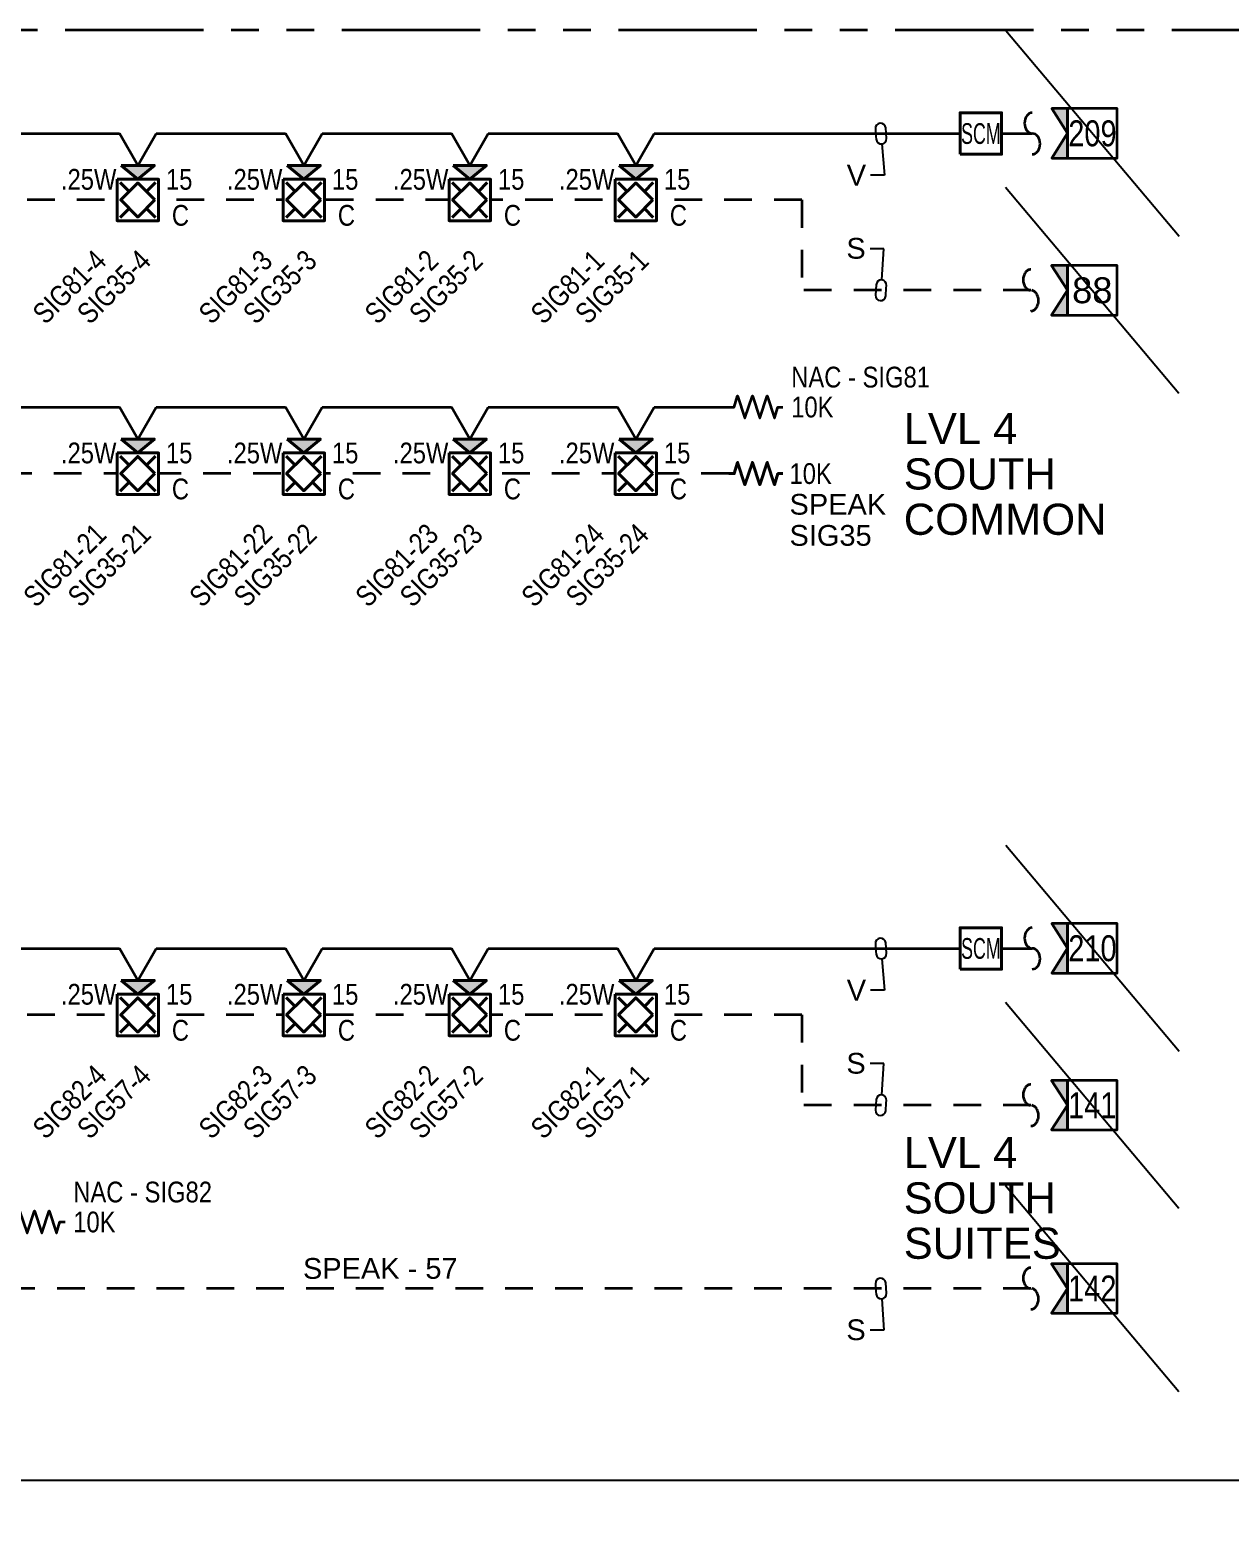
# Model space of a CAD drawing. Header units: inches. Extents: x 84 to 207, y -12 to 77.
# Drawn here: x 137.6 to 143.03, y 23.76 to 30.47 of the extents above; entities that cross this region are included whole.
import ezdxf
from ezdxf import colors
from ezdxf.entities.mleader import LeaderData, LeaderLine
from ezdxf.enums import TextEntityAlignment as Align
from ezdxf.math import Vec2, Vec3

# ---------------------------------------------------------------- set-up
doc = ezdxf.new("R2010")
doc.units = ezdxf.units.IN
doc.header["$MEASUREMENT"] = 0
doc.set_wipeout_variables(frame=1)
doc.linetypes.add('HIDDEN2', pattern=[0.1875, 0.125, -0.0625])
doc.linetypes.add('PHANTOM2', pattern=[1.25, 0.625, -0.125, 0.125, -0.125, 0.125, -0.125])
for name, color, linetype, lineweight in [('F-ALRM-DTCT', 23, 'Continuous', 40), ('F-ALRM-INDC', 83, 'Continuous', 40), ('F-ALRM-WIRE', 6, 'Continuous', 35), ('F-ALRM-WIRE-DTCT', 151, 'Continuous', 35), ('F-ALRM-WIRE-INDC', 3, 'Continuous', 35), ('F-ALRM-WIRE-SPKR', 221, 'HIDDEN2', 35), ('F-ANNO-DTCT', 151, 'Continuous', 25), ('F-ANNO-DTCT-ADDR', 143, 'Continuous', 25), ('F-ANNO-DTCT-DESC', 150, 'Continuous', 25), ('F-ANNO-DTCT-NOTE', 140, 'Continuous', 25), ('F-ANNO-INDC', 3, 'Continuous', 25), ('F-ANNO-INDC-ADDR', 91, 'Continuous', 25), ('F-ANNO-INDC-CAND', 120, 'Continuous', 25), ('F-ANNO-INDC-DESC', 111, 'Continuous', 25), ('F-ANNO-INDC-NOTE', 110, 'Continuous', 25), ('F-ANNO-KEYN', 7, 'Continuous', 25), ('F-ANNO-SPKR-ADDR', 210, 'Continuous', 25), ('F-ANNO-SPKR-WATT', 220, 'Continuous', 25), ('F-ANNO-TEXT', 7, 'Continuous', 25), ('F-ANNO-WIPE', 7, 'Continuous', 0)]:
    doc.layers.add(name, color=color, linetype=linetype, lineweight=lineweight)
doc.styles.add('Annotative', font='arial.ttf')
doc.styles.add('Body', font='', dxfattribs={"height": 0.09375})
doc.styles.add('MtXpl_Arial_Narrow', font='arial.ttf')
doc.styles.get("Standard").update_dxf_attribs({"font": 'arial.ttf'})
doc.styles.get('Body').set_extended_font_data('Arial Narrow')

# ---------------------------------------------------------------- blocks, each defined once
blk = doc.blocks.new('*U22')
at = {"color": 0, "linetype": 'ByBlock', "lineweight": -2, "style": 'Body', "flags": 9}
for tag, p in [('CONNFROM_SPEAK', (0, -0.1336)), ('WIREDROP', (0, -0.1449))]:
    blk.add_attdef(tag, text='', height=0.00938, dxfattribs=at).set_placement(p, align=Align.MIDDLE_CENTER)
at = {"layer": 'F-ANNO-INDC-ADDR', "style": 'Body', "flags": 8}
blk.add_attdef('NACTAG', text='', height=0.0938, rotation=45, dxfattribs=at).set_placement((-0.2007, -0.2176), align=Align.TOP_RIGHT)
at = {"layer": 'F-ANNO-INDC-DESC', "lineweight": 30, "flags": 51}
blk.add_attdef('DESCRIPTION', text='', height=0.0938, rotation=45, dxfattribs=at).set_placement((0.2007, -0.2176), align=Align.TOP_RIGHT)
at = {"layer": 'F-ANNO-INDC-NOTE', "lineweight": 30, "flags": 104}
blk.add_attdef('NOTES', text='', height=0.0938, dxfattribs=at).set_placement((-0.1927, -0.0693), align=Align.MIDDLE_RIGHT)
at = {"layer": 'F-ANNO-SPKR-ADDR', "style": 'Body', "flags": 8}
blk.add_attdef('SPEAKTAG', text='', height=0.0938, rotation=45, dxfattribs=at).set_placement((0, -0.2176), align=Align.TOP_RIGHT)
at = {"linetype": 'ByBlock', "ltscale": 0.5}
blk.add_wipeout([(-0.0938, 0.0937), (0.0937, 0.0937), (0.0937, -0.0938), (-0.0938, -0.0938)], dxfattribs=at).dxf.layer = 'F-ANNO-WIPE'
at = {"color": 0, "linetype": 'ByBlock', "lineweight": -2, "ltscale": 0.5}
for p, q in [((-0.0387, -0.0387), (-0.0793, -0.0793)), ((0.0793, -0.0793), (0.0387, -0.0387))]:
    blk.add_line(p, q, dxfattribs=at)
at = {"color": 0, "linetype": 'ByBlock', "lineweight": -2, "style": 'Body', "flags": 9}
blk.add_attdef('WIRE', (-0.0007, 0), '', height=0.00938, dxfattribs=at)
for tag, p in [('CONNFROM_NAC', (0, -0.121)), ('ELEVATION', (0, -0.1084)), ('PID', (0, -0.0962))]:
    blk.add_attdef(tag, text='', height=0.00938, dxfattribs=at).set_placement(p, align=Align.MIDDLE_CENTER)
at = {"layer": 'F-ANNO-INDC', "style": 'Body', "flags": 8}
blk.add_attdef('CEIL', text='', height=0.0938, dxfattribs=at).set_placement((0.1927, -0.0693), align=Align.MIDDLE_CENTER)
at = {"layer": 'F-ANNO-INDC-CAND', "style": 'Body', "flags": 8}
blk.add_attdef('CD', text='', height=0.0938, dxfattribs=at).set_placement((0.1871, 0.0933), align=Align.MIDDLE_CENTER)
at = {"layer": 'F-ANNO-INDC-NOTE', "style": 'Body'}
blk.add_attdef('NOTE', text='', height=0.0938, dxfattribs=at).set_placement((-0.1927, -0.0693), align=Align.MIDDLE_CENTER)
at = {"linetype": 'ByBlock'}
blk.add_wipeout([(-0.075, 0.1562), (0, 0.0937), (0.075, 0.1562)], dxfattribs=at).dxf.layer = 'F-ANNO-WIPE'
h = blk.add_hatch(color=0)
h.dxf.hatch_style = 1
h.paths.add_polyline_path([(0.075, 0.1562), (-0.075, 0.1562), (0, 0.0937)])
at = {"color": 0, "linetype": 'ByBlock', "lineweight": -2, "ltscale": 0.5}
for p, q in [((-0.0387, 0.0387), (-0.0793, 0.0793)), ((0.0793, 0.0793), (0.0387, 0.0387))]:
    blk.add_line(p, q, dxfattribs=at)
at = {"color": 0, "linetype": 'ByBlock', "lineweight": -2}
blk.add_lwpolyline([(-0.075, 0.1562), (0, 0.0937), (0.075, 0.1562)], close=True, dxfattribs=at)
at = {"color": 0, "linetype": 'ByBlock', "lineweight": -2, "ltscale": 0.5}
for points in [[(-0.0938, 0.0937), (0.0937, 0.0937), (0.0937, -0.0938), (-0.0938, -0.0938)], [(0.0774, 0), (0, 0.0774), (-0.0774, 0), (0, -0.0774)]]:
    blk.add_lwpolyline(points, close=True, dxfattribs=at)
at = {"layer": 'F-ANNO-INDC', "style": 'Body', "flags": 8}
for tag, p in [('WG', (-0.1927, 0.229)), ('WP', (0.1927, 0.229))]:
    blk.add_attdef(tag, text='', height=0.0938, dxfattribs=at).set_placement(p, align=Align.MIDDLE_CENTER)
at = {"layer": 'F-ANNO-SPKR-WATT', "linetype": 'Continuous', "style": 'Body', "flags": 8}
blk.add_attdef('WATT', text='', height=0.0938, dxfattribs=at).set_placement((-0.2221, 0.0933), align=Align.MIDDLE_CENTER)
blk = doc.blocks.new('*U120')
at = {"color": 0, "linetype": 'ByBlock', "lineweight": -2}
for points in [[(0, 0.1557), (-0.0833, 0.3)], [(0, 0.1557), (0.0833, 0.3)], [(0.0833, 0.3), (1.7917, 0.3)]]:
    blk.add_lwpolyline(points, dxfattribs=at)
blk = doc.blocks.new('TML-LEFT')
at = {"layer": 'F-ALRM-WIRE'}
h = blk.add_hatch(color=256, dxfattribs=at)
h.dxf.hatch_style = 1
h.paths.add_polyline_path([(0.0717, 0.1119), (0, 0.1119), (0.0717, 0), (0, -0.1119), (0.0717, -0.1119)])
for points in [[(0.0717, 0.1119), (0, 0.1119), (0.0717, 0), (0, -0.1119), (0.0717, -0.1119)], [(0.0717, -0.1119), (0.2956, -0.1119), (0.2956, 0.1119), (0.0717, 0.1119)]]:
    blk.add_lwpolyline(points, close=True, dxfattribs=at)
at = {"style": 'Annotative'}
blk.add_attdef('#', text='', height=0.1172, dxfattribs=at).set_placement((0.1837, 0), align=Align.MIDDLE_CENTER)
blk = doc.blocks.new('*U86')
at = {"color": 0}
for centre, major_axis in [((-0.046875, 0), (-0.046875, 0)), ((0.046875, 0), (0.046875, 0))]:
    blk.add_ellipse(centre, major_axis=major_axis, ratio=0.7409255, start_param=0, end_param=3.14159265, dxfattribs=at)
blk = doc.blocks.new('WireTagLoop')
at = {"color": 0, "linetype": 'ByBlock', "lineweight": -2}
blk.add_lwpolyline([(-0.5, 0.5, 0.999484), (-0.5, -0.5), (0.5, -0.5, 0.999484), (0.5, 0.5, 0.000258)], format="xyb", close=True, dxfattribs=at)
blk = doc.blocks.new('*U85')
at = {"color": 0}
for centre, major_axis in [((-0.046875, 0), (-0.046875, 0)), ((0.046875, 0), (0.046875, 0))]:
    blk.add_ellipse(centre, major_axis=major_axis, ratio=0.7409255, start_param=0, end_param=3.14159265, dxfattribs=at)
blk = doc.blocks.new('*U70')
at = {"color": 0, "linetype": 'ByBlock', "lineweight": -2, "style": 'Body', "flags": 9}
for tag, p in [('POINTTYPE', (-0.0369, -0.0525)), ('ELEVATION', (-0.0369, -0.0669)), ('WIREDROP', (-0.0369, -0.0787))]:
    blk.add_attdef(tag, p, '', height=0.00937, dxfattribs=at)
at = {"layer": 'F-ANNO-DTCT-ADDR', "style": 'Body', "flags": 8}
blk.add_attdef('ADDRESS', text='', height=0.0938, dxfattribs=at).set_placement((0, -0.1239), align=Align.TOP_RIGHT)
at = {"layer": 'F-ANNO-DTCT-DESC', "lineweight": 30, "flags": 104}
blk.add_attdef('DESCRIPTION', text='', height=0.0938, dxfattribs=at).set_placement((0.1491, -0.1239), align=Align.TOP_RIGHT)
at = {"layer": 'F-ANNO-DTCT-NOTE', "lineweight": 25, "flags": 104}
blk.add_attdef('NOTES', text='', height=0.0938, dxfattribs=at).set_placement((-0.1509, 0.1641), align=Align.TOP_RIGHT)
at = {"layer": 'F-ANNO-DTCT-NOTE', "lineweight": 25, "style": 'Body'}
blk.add_attdef('NOTE', text='', height=0.0938, dxfattribs=at).set_placement((-0.1509, 0.1641), align=Align.TOP_RIGHT)
at = {"linetype": 'ByBlock', "lineweight": -2, "ltscale": 0.5}
blk.add_wipeout([(-0.0938, 0), (0.0938, 0), (0.0938, 0.1875), (-0.0938, 0.1875)], dxfattribs=at).dxf.layer = 'F-ANNO-WIPE'
at = {"color": 0, "linetype": 'ByBlock', "lineweight": -2, "ltscale": 0.5}
blk.add_lwpolyline([(-0.0938, 0), (0.0938, 0), (0.0938, 0.1875), (-0.0938, 0.1875)], close=True, dxfattribs=at)
at = {"color": 0, "linetype": 'ByBlock', "lineweight": -2, "style": 'Body', "flags": 8}
blk.add_attdef('DEVICE_TYPE', text='', height=0.0938, dxfattribs=at).set_placement((0, 0.0938), align=Align.MIDDLE)
at = {"color": 0, "linetype": 'ByBlock', "lineweight": -2, "style": 'Body'}
for tag, p, flags in [('WIRE', (0, 0.0938), 11), ('RISER', (0, 0.0938), 11), ('DEVTYPE', (-0.0369, -0.0386), 9)]:
    blk.add_attdef(tag, p, '', height=0.00937, dxfattribs=dict(at, flags=flags))
at = {"layer": 'F-ANNO-DTCT', "lineweight": 25, "style": 'Body', "flags": 8}
blk.add_attdef('WP', text='', height=0.0938, dxfattribs=at).set_placement((0.1886, 0.1733), align=Align.MIDDLE)
blk.add_attdef('WG', text='', height=0.0938, dxfattribs=at).set_placement((-0.1873, 0.0485), align=Align.MIDDLE_CENTER)
blk = doc.blocks.new('*U64')
at = {"color": 0, "linetype": 'ByBlock', "lineweight": -2}
for points in [[(0, 0.1557), (-0.0833, 0.3)], [(0, 0.1557), (0.0833, 0.3)], [(0.0833, 0.3), (0.6667, 0.3)]]:
    blk.add_lwpolyline(points, dxfattribs=at)
blk = doc.blocks.new('*U124')
at = {"color": 0, "linetype": 'ByBlock', "lineweight": -2}
for points in [[(0, 0.1557), (-0.0833, 0.3)], [(0, 0.1557), (0.0833, 0.3)], [(0.0833, 0.3), (0.4211, 0.3)]]:
    blk.add_lwpolyline(points, dxfattribs=at)
blk = doc.blocks.new('*U122')
at = {"color": 0, "linetype": 'ByBlock', "lineweight": -2}
blk.add_lwpolyline([(0, 0), (0.0242, 0), (0.0389, 0.0502), (0.0724, -0.0502), (0.1059, 0.0502), (0.1393, -0.0502), (0.1728, 0.0502), (0.2063, -0.0502), (0.2212, 0), (0.244, 0)], dxfattribs=at)
at = {"layer": 'F-ANNO-DTCT-NOTE', "lineweight": -3, "style": 'Body'}
blk.add_text('10K', height=0.09375, dxfattribs=at).set_placement((0.2813, 0), align=Align.MIDDLE_LEFT)
blk.add_attdef('CIRCUIT', text='', height=0.0938, dxfattribs=at).set_placement((0.2813, 0.1353), align=Align.MIDDLE_LEFT)
blk = doc.blocks.new('*U123')
at = {"color": 0, "linetype": 'ByBlock', "lineweight": -2}
blk.add_lwpolyline([(0, 0), (0.0242, 0), (0.0389, 0.0502), (0.0724, -0.0502), (0.1059, 0.0502), (0.1393, -0.0502), (0.1728, 0.0502), (0.2063, -0.0502), (0.2212, 0), (0.244, 0)], dxfattribs=at)
at = {"layer": 'F-ANNO-INDC-NOTE', "lineweight": -3, "style": 'Body'}
blk.add_text('10K', height=0.09375, dxfattribs=at).set_placement((0.4646, 0), align=Align.MIDDLE_RIGHT)
blk.add_attdef('CIRCUIT', text='', height=0.0938, dxfattribs=at).set_placement((0.9149, 0), align=Align.MIDDLE_RIGHT)

msp = doc.modelspace()

# ---------------------------------------------------------------- linework, layer by layer
at = {"layer": 'Defpoints', "color": 1}
for p, q in [((142.0106, 29.7559), (142.7935, 28.8258)), ((142.0106, 26.0744), (142.7935, 25.1443)), ((142.0106, 25.2464), (142.7935, 24.3163))]:
    msp.add_line(p, q, dxfattribs=at)
msp.add_lwpolyline([(118.5083, -6.1912), (154.2067, -6.1912), (154.2067, 23.9139), (118.5083, 23.9139)], close=True, dxfattribs=at)
at = {"layer": 'F-ALRM-WIRE-DTCT', "color": 251, "linetype": 'PHANTOM2', "true_color": 0x636466}
msp.add_line((119.0119, 30.4679), (147.5653, 30.4679), dxfattribs=at)
at = {"layer": 'F-ALRM-WIRE-SPKR'}
for points in [[(141.0895, 29.6986), (131.8083, 29.6986)], [(141.0895, 29.6986), (141.0895, 29.2909)], [(142.1246, 29.2909), (141.0895, 29.2909)], [(140.7606, 28.4627), (131.4371, 28.4627)], [(141.0895, 26.0173), (131.8083, 26.0173)], [(141.0895, 26.0173), (141.0895, 25.6094)], [(142.1246, 25.6093), (141.0895, 25.6094)], [(142.1246, 24.7814), (131.4371, 24.7814)]]:
    msp.add_lwpolyline(points, dxfattribs=at)

# ---------------------------------------------------------------- block references
at = {"layer": 'F-ALRM-INDC'}
msp.add_blockref('*U123', (140.7606, 28.4627), dxfattribs=at)
at = {"layer": 'F-ALRM-WIRE-INDC', "rotation": 90}
for p in [(142.1312, 29.9991), (142.1312, 26.3178)]:
    msp.add_blockref('*U85', p, dxfattribs=at)
at = {"layer": 'F-ALRM-WIRE-INDC'}
for p, values in [((140.7606, 28.7632), {'CIRCUIT': 'NAC - SIG81'}), ((137.5166, 25.0819), {'CIRCUIT': 'NAC - SIG82'})]:
    msp.add_blockref('*U122', p, dxfattribs=at).add_auto_attribs(values)
at = {"layer": 'F-ALRM-WIRE-SPKR', "rotation": 90}
for p in [(142.1246, 29.2909), (142.1246, 25.6094), (142.1246, 24.7814)]:
    msp.add_blockref('*U86', p, dxfattribs=at)
at = {"layer": 'F-ANNO-KEYN'}
ref = msp.add_blockref('TML-LEFT', (142.2191, 29.9998), dxfattribs=at)
ref.add_attrib('#', '209', dxfattribs={"layer": '0', "height": 0.1172, "style": 'Annotative', "width": 0.8}).set_placement((142.4028, 29.9998), align=Align.MIDDLE_CENTER)
msp.add_blockref('TML-LEFT', (142.2184, 29.2909), dxfattribs=at).add_auto_attribs({'#': '88'})
ref = msp.add_blockref('TML-LEFT', (142.2191, 26.3185), dxfattribs=at)
ref.add_attrib('#', '210', dxfattribs={"layer": '0', "height": 0.1172, "style": 'Annotative', "width": 0.8}).set_placement((142.4028, 26.3185), align=Align.MIDDLE_CENTER)
ref = msp.add_blockref('TML-LEFT', (142.2184, 25.6094), dxfattribs=at)
ref.add_attrib('#', '141', dxfattribs={"layer": '0', "height": 0.1172, "style": 'Annotative', "width": 0.8}).set_placement((142.402, 25.6094), align=Align.MIDDLE_CENTER)
ref = msp.add_blockref('TML-LEFT', (142.2184, 24.7814), dxfattribs=at)
ref.add_attrib('#', '142', dxfattribs={"layer": '0', "height": 0.1172, "style": 'Annotative', "width": 0.8}).set_placement((142.402, 24.7814), align=Align.MIDDLE_CENTER)

# ---------------------------------------------------------------- texts
at = {"layer": 'F-ALRM-INDC', "style": 'MtXpl_Arial_Narrow'}
for s, p in [('SPEAK', (141.0341, 28.2771)), ('SIG35', (141.0341, 28.1366)), ('SPEAK - 57', (138.8358, 24.8252))]:
    msp.add_text(s, height=0.09375, dxfattribs=at).set_placement(p)
at = {"layer": 'F-ANNO-TEXT', "color": 8, "true_color": 0x808080, "style": 'MtXpl_Arial_Narrow'}
for s, p in [('LVL 4', (141.5502, 28.5957)), ('SOUTH', (141.5502, 28.3909)), ('COMMON', (141.5502, 28.1861)), ('LVL 4', (141.5502, 25.3252)), ('SOUTH', (141.5502, 25.1204)), ('SUITES', (141.5502, 24.9156))]:
    msp.add_text(s, height=0.14062, dxfattribs=at).set_placement(p)

# ---------------------------------------------------------------- leaders
at = {"layer": 'F-ALRM-WIRE-INDC'}
ml = msp.add_multileader_mtext('Standard', dxfattribs=at)
ml.set_content('V', color=256, style='MtXpl_Arial_Narrow')
ml.set_leader_properties(color=256, linetype='Continuous')
ml.set_arrow_properties(name='WireTagLoop')
ml.build(insert=Vec2(0, 0))
ml.multileader.update_dxf_attribs({"text_left_attachment_type": 2, "text_right_attachment_type": 2, "text_bottom_attachment_type": 2, "dogleg_length": 0.0625, "arrow_head_size": 0.0469})
ctx = ml.context
ctx.base_point, ctx.char_height, ctx.arrow_head_size, ctx.landing_gap_size, ctx.plane_origin = Vec3(141.2745, 29.8108), 0.0938, 0.0469, 0.02, Vec3(99.3318, 32.1042)
ctx.left_attachment, ctx.right_attachment, ctx.top_attachment, ctx.text_align_type = 2, 2, 2, 2
notes = []
notes.append((ctx, [(0, (1, 1, 0), (141.4627, 29.8108), (-1, 0), 0.0625, [(0, [(141.4473, 29.9986)], 0, [])])]))
ctx.mtext.insert, ctx.mtext.alignment, ctx.mtext.flow_direction = Vec3(141.3802, 29.8576), 3, 5
ml = msp.add_multileader_mtext('Standard', dxfattribs=at)
ml.set_content('V', color=256, style='MtXpl_Arial_Narrow')
ml.set_leader_properties(color=256, linetype='Continuous')
ml.set_arrow_properties(name='WireTagLoop')
ml.build(insert=Vec2(0, 0))
ml.multileader.update_dxf_attribs({"text_left_attachment_type": 2, "text_right_attachment_type": 2, "text_bottom_attachment_type": 2, "dogleg_length": 0.0625, "arrow_head_size": 0.0469})
ctx = ml.context
ctx.base_point, ctx.char_height, ctx.arrow_head_size, ctx.landing_gap_size, ctx.plane_origin = Vec3(141.2745, 26.1292), 0.0938, 0.0469, 0.02, Vec3(99.3318, 28.4227)
ctx.left_attachment, ctx.right_attachment, ctx.top_attachment, ctx.text_align_type = 2, 2, 2, 2
notes.append((ctx, [(0, (1, 1, 0), (141.4627, 26.1292), (-1, 0), 0.0625, [(0, [(141.4473, 26.3171)], 0, [])])]))
ctx.mtext.insert, ctx.mtext.alignment, ctx.mtext.flow_direction = Vec3(141.3802, 26.1761), 3, 5
at = {"layer": 'F-ALRM-WIRE-SPKR'}
ml = msp.add_multileader_mtext('Standard', dxfattribs=at)
ml.set_content('S', color=256, style='MtXpl_Arial_Narrow')
ml.set_leader_properties(color=256, linetype='Continuous')
ml.set_arrow_properties(name='WireTagLoop')
ml.build(insert=Vec2(0, 0))
ml.multileader.update_dxf_attribs({"text_left_attachment_type": 2, "text_right_attachment_type": 2, "text_bottom_attachment_type": 2, "dogleg_length": 0.0625, "arrow_head_size": 0.0469})
ctx = ml.context
ctx.base_point, ctx.char_height, ctx.arrow_head_size, ctx.landing_gap_size, ctx.plane_origin = Vec3(141.2836, 29.4787), 0.0938, 0.0469, 0.02, Vec3(99.3318, 42.609)
ctx.left_attachment, ctx.right_attachment, ctx.top_attachment, ctx.text_align_type = 2, 2, 2, 2
notes.append((ctx, [(0, (1, 1, 0), (141.4608, 29.4787), (-1, 0), 0.0625, [(0, [(141.4473, 29.2909)], 0, [])])]))
ctx.mtext.insert, ctx.mtext.alignment, ctx.mtext.flow_direction = Vec3(141.3783, 29.5272), 3, 5
ml = msp.add_multileader_mtext('Standard', dxfattribs=at)
ml.set_content('S', color=256, style='MtXpl_Arial_Narrow')
ml.set_leader_properties(color=256, linetype='Continuous')
ml.set_arrow_properties(name='WireTagLoop')
ml.build(insert=Vec2(0, 0))
ml.multileader.update_dxf_attribs({"text_left_attachment_type": 2, "text_right_attachment_type": 2, "text_bottom_attachment_type": 2, "dogleg_length": 0.0625, "arrow_head_size": 0.0469})
ctx = ml.context
ctx.base_point, ctx.char_height, ctx.arrow_head_size, ctx.landing_gap_size, ctx.plane_origin = Vec3(141.2836, 25.7972), 0.0938, 0.0469, 0.02, Vec3(99.3318, 38.9275)
ctx.left_attachment, ctx.right_attachment, ctx.top_attachment, ctx.text_align_type = 2, 2, 2, 2
notes.append((ctx, [(0, (1, 1, 0), (141.4608, 25.7972), (-1, 0), 0.0625, [(0, [(141.4473, 25.6094)], 0, [])])]))
ctx.mtext.insert, ctx.mtext.alignment, ctx.mtext.flow_direction = Vec3(141.3783, 25.8457), 3, 5
ml = msp.add_multileader_mtext('Standard', dxfattribs=at)
ml.set_content('S', color=256, style='MtXpl_Arial_Narrow')
ml.set_leader_properties(color=256, linetype='Continuous')
ml.set_arrow_properties(name='WireTagLoop')
ml.build(insert=Vec2(0, 0))
ml.multileader.update_dxf_attribs({"text_left_attachment_type": 2, "text_right_attachment_type": 2, "text_bottom_attachment_type": 2, "dogleg_length": 0.0625, "arrow_head_size": 0.0469})
ctx = ml.context
ctx.base_point, ctx.char_height, ctx.arrow_head_size, ctx.landing_gap_size, ctx.plane_origin = Vec3(141.2836, 24.5935), 0.0938, 0.0469, 0.02, Vec3(99.3318, 26.887)
ctx.left_attachment, ctx.right_attachment, ctx.top_attachment, ctx.text_align_type = 2, 2, 2, 2
notes.append((ctx, [(0, (1, 1, 0), (141.4608, 24.5935), (-1, 0), 0.0625, [(0, [(141.4473, 24.7814)], 0, [])])]))
ctx.mtext.insert, ctx.mtext.alignment, ctx.mtext.flow_direction = Vec3(141.3783, 24.642), 3, 5
for ctx, leaders in notes:
    for number, flags, end, landing, length, lines in leaders:
        leader = LeaderData()
        leader.index, (leader.has_last_leader_line, leader.has_dogleg_vector, leader.attachment_direction) = number, flags
        leader.last_leader_point, leader.dogleg_vector, leader.dogleg_length = Vec3(end), Vec3(landing), length
        for number, points, colour, breaks in lines:
            line = LeaderLine()
            line.index, line.vertices, line.color, line.breaks = number, Vec3.list(points), colors.encode_raw_color(colour), breaks
            leader.lines.append(line)
        ctx.leaders.append(leader)

# ---------------------------------------------------------------- next in the draw order: block references
at = {"layer": 'F-ALRM-INDC'}
ref = msp.add_blockref('*U22', (138.0895, 29.6986), dxfattribs=at)
ref.add_attrib('CEIL', 'C', dxfattribs={"layer": 'F-ANNO-INDC', "height": 0.0938, "style": 'Body'}).set_placement((138.2822, 29.6293), align=Align.MIDDLE_CENTER)
ref.add_attrib('NACTAG', 'SIG81-4', dxfattribs={"layer": 'F-ANNO-INDC-ADDR', "height": 0.09375, "rotation": 45, "style": 'Body'}).set_placement((137.8888, 29.481), align=Align.TOP_RIGHT)
ref.add_attrib('CD', '15', dxfattribs={"layer": 'F-ANNO-INDC-CAND', "height": 0.09375, "style": 'Body'}).set_placement((138.2766, 29.7919), align=Align.MIDDLE_CENTER)
ref.add_attrib('SPEAKTAG', 'SIG35-4', dxfattribs={"layer": 'F-ANNO-SPKR-ADDR', "height": 0.09375, "rotation": 45, "style": 'Body'}).set_placement((138.0895, 29.481), align=Align.TOP_RIGHT)
ref.add_attrib('WATT', '.25W', dxfattribs={"layer": 'F-ANNO-SPKR-WATT', "linetype": 'Continuous', "height": 0.09375, "style": 'Body'}).set_placement((137.8675, 29.7919), align=Align.MIDDLE_CENTER)
ref = msp.add_blockref('*U22', (138.8395, 29.6986), dxfattribs=at)
ref.add_attrib('CEIL', 'C', dxfattribs={"layer": 'F-ANNO-INDC', "height": 0.0938, "style": 'Body'}).set_placement((139.0322, 29.6293), align=Align.MIDDLE_CENTER)
ref.add_attrib('NACTAG', 'SIG81-3', dxfattribs={"layer": 'F-ANNO-INDC-ADDR', "height": 0.09375, "rotation": 45, "style": 'Body'}).set_placement((138.6388, 29.481), align=Align.TOP_RIGHT)
ref.add_attrib('CD', '15', dxfattribs={"layer": 'F-ANNO-INDC-CAND', "height": 0.09375, "style": 'Body'}).set_placement((139.0266, 29.7919), align=Align.MIDDLE_CENTER)
ref.add_attrib('SPEAKTAG', 'SIG35-3', dxfattribs={"layer": 'F-ANNO-SPKR-ADDR', "height": 0.09375, "rotation": 45, "style": 'Body'}).set_placement((138.8395, 29.481), align=Align.TOP_RIGHT)
ref.add_attrib('WATT', '.25W', dxfattribs={"layer": 'F-ANNO-SPKR-WATT', "linetype": 'Continuous', "height": 0.09375, "style": 'Body'}).set_placement((138.6175, 29.7919), align=Align.MIDDLE_CENTER)
ref = msp.add_blockref('*U22', (139.5895, 29.6986), dxfattribs=at)
ref.add_attrib('CEIL', 'C', dxfattribs={"layer": 'F-ANNO-INDC', "height": 0.0938, "style": 'Body'}).set_placement((139.7822, 29.6293), align=Align.MIDDLE_CENTER)
ref.add_attrib('NACTAG', 'SIG81-2', dxfattribs={"layer": 'F-ANNO-INDC-ADDR', "height": 0.09375, "rotation": 45, "style": 'Body'}).set_placement((139.3888, 29.481), align=Align.TOP_RIGHT)
ref.add_attrib('CD', '15', dxfattribs={"layer": 'F-ANNO-INDC-CAND', "height": 0.09375, "style": 'Body'}).set_placement((139.7766, 29.7919), align=Align.MIDDLE_CENTER)
ref.add_attrib('SPEAKTAG', 'SIG35-2', dxfattribs={"layer": 'F-ANNO-SPKR-ADDR', "height": 0.09375, "rotation": 45, "style": 'Body'}).set_placement((139.5895, 29.481), align=Align.TOP_RIGHT)
ref.add_attrib('WATT', '.25W', dxfattribs={"layer": 'F-ANNO-SPKR-WATT', "linetype": 'Continuous', "height": 0.09375, "style": 'Body'}).set_placement((139.3675, 29.7919), align=Align.MIDDLE_CENTER)
ref = msp.add_blockref('*U22', (140.3395, 29.6986), dxfattribs=at)
ref.add_attrib('CEIL', 'C', dxfattribs={"layer": 'F-ANNO-INDC', "height": 0.0938, "style": 'Body'}).set_placement((140.5322, 29.6293), align=Align.MIDDLE_CENTER)
ref.add_attrib('NACTAG', 'SIG81-1', dxfattribs={"layer": 'F-ANNO-INDC-ADDR', "height": 0.09375, "rotation": 45, "style": 'Body'}).set_placement((140.1388, 29.481), align=Align.TOP_RIGHT)
ref.add_attrib('CD', '15', dxfattribs={"layer": 'F-ANNO-INDC-CAND', "height": 0.09375, "style": 'Body'}).set_placement((140.5266, 29.7919), align=Align.MIDDLE_CENTER)
ref.add_attrib('SPEAKTAG', 'SIG35-1', dxfattribs={"layer": 'F-ANNO-SPKR-ADDR', "height": 0.09375, "rotation": 45, "style": 'Body'}).set_placement((140.3395, 29.481), align=Align.TOP_RIGHT)
ref.add_attrib('WATT', '.25W', dxfattribs={"layer": 'F-ANNO-SPKR-WATT', "linetype": 'Continuous', "height": 0.09375, "style": 'Body'}).set_placement((140.1175, 29.7919), align=Align.MIDDLE_CENTER)
ref = msp.add_blockref('*U22', (138.0895, 28.4627), dxfattribs=at)
ref.add_attrib('CEIL', 'C', dxfattribs={"layer": 'F-ANNO-INDC', "height": 0.0938, "style": 'Body'}).set_placement((138.2822, 28.3934), align=Align.MIDDLE_CENTER)
ref.add_attrib('NACTAG', 'SIG81-21', dxfattribs={"layer": 'F-ANNO-INDC-ADDR', "height": 0.09375, "rotation": 45, "style": 'Body'}).set_placement((137.8888, 28.245), align=Align.TOP_RIGHT)
ref.add_attrib('CD', '15', dxfattribs={"layer": 'F-ANNO-INDC-CAND', "height": 0.09375, "style": 'Body'}).set_placement((138.2766, 28.5559), align=Align.MIDDLE_CENTER)
ref.add_attrib('SPEAKTAG', 'SIG35-21', dxfattribs={"layer": 'F-ANNO-SPKR-ADDR', "height": 0.09375, "rotation": 45, "style": 'Body'}).set_placement((138.0895, 28.245), align=Align.TOP_RIGHT)
ref.add_attrib('WATT', '.25W', dxfattribs={"layer": 'F-ANNO-SPKR-WATT', "linetype": 'Continuous', "height": 0.09375, "style": 'Body'}).set_placement((137.8675, 28.5559), align=Align.MIDDLE_CENTER)
ref = msp.add_blockref('*U22', (138.0895, 26.0173), dxfattribs=at)
ref.add_attrib('CEIL', 'C', dxfattribs={"layer": 'F-ANNO-INDC', "height": 0.0938, "style": 'Body'}).set_placement((138.2822, 25.948), align=Align.MIDDLE_CENTER)
ref.add_attrib('NACTAG', 'SIG82-4', dxfattribs={"layer": 'F-ANNO-INDC-ADDR', "height": 0.09375, "rotation": 45, "style": 'Body'}).set_placement((137.8888, 25.7997), align=Align.TOP_RIGHT)
ref.add_attrib('CD', '15', dxfattribs={"layer": 'F-ANNO-INDC-CAND', "height": 0.09375, "style": 'Body'}).set_placement((138.2766, 26.1106), align=Align.MIDDLE_CENTER)
ref.add_attrib('SPEAKTAG', 'SIG57-4', dxfattribs={"layer": 'F-ANNO-SPKR-ADDR', "height": 0.09375, "rotation": 45, "style": 'Body'}).set_placement((138.0895, 25.7997), align=Align.TOP_RIGHT)
ref.add_attrib('WATT', '.25W', dxfattribs={"layer": 'F-ANNO-SPKR-WATT', "linetype": 'Continuous', "height": 0.09375, "style": 'Body'}).set_placement((137.8675, 26.1106), align=Align.MIDDLE_CENTER)
ref = msp.add_blockref('*U22', (138.8395, 26.0173), dxfattribs=at)
ref.add_attrib('CEIL', 'C', dxfattribs={"layer": 'F-ANNO-INDC', "height": 0.0938, "style": 'Body'}).set_placement((139.0322, 25.948), align=Align.MIDDLE_CENTER)
ref.add_attrib('NACTAG', 'SIG82-3', dxfattribs={"layer": 'F-ANNO-INDC-ADDR', "height": 0.09375, "rotation": 45, "style": 'Body'}).set_placement((138.6388, 25.7997), align=Align.TOP_RIGHT)
ref.add_attrib('CD', '15', dxfattribs={"layer": 'F-ANNO-INDC-CAND', "height": 0.09375, "style": 'Body'}).set_placement((139.0266, 26.1106), align=Align.MIDDLE_CENTER)
ref.add_attrib('SPEAKTAG', 'SIG57-3', dxfattribs={"layer": 'F-ANNO-SPKR-ADDR', "height": 0.09375, "rotation": 45, "style": 'Body'}).set_placement((138.8395, 25.7997), align=Align.TOP_RIGHT)
ref.add_attrib('WATT', '.25W', dxfattribs={"layer": 'F-ANNO-SPKR-WATT', "linetype": 'Continuous', "height": 0.09375, "style": 'Body'}).set_placement((138.6175, 26.1106), align=Align.MIDDLE_CENTER)
ref = msp.add_blockref('*U22', (139.5895, 26.0173), dxfattribs=at)
ref.add_attrib('CEIL', 'C', dxfattribs={"layer": 'F-ANNO-INDC', "height": 0.0938, "style": 'Body'}).set_placement((139.7822, 25.948), align=Align.MIDDLE_CENTER)
ref.add_attrib('NACTAG', 'SIG82-2', dxfattribs={"layer": 'F-ANNO-INDC-ADDR', "height": 0.09375, "rotation": 45, "style": 'Body'}).set_placement((139.3888, 25.7997), align=Align.TOP_RIGHT)
ref.add_attrib('CD', '15', dxfattribs={"layer": 'F-ANNO-INDC-CAND', "height": 0.09375, "style": 'Body'}).set_placement((139.7766, 26.1106), align=Align.MIDDLE_CENTER)
ref.add_attrib('SPEAKTAG', 'SIG57-2', dxfattribs={"layer": 'F-ANNO-SPKR-ADDR', "height": 0.09375, "rotation": 45, "style": 'Body'}).set_placement((139.5895, 25.7997), align=Align.TOP_RIGHT)
ref.add_attrib('WATT', '.25W', dxfattribs={"layer": 'F-ANNO-SPKR-WATT', "linetype": 'Continuous', "height": 0.09375, "style": 'Body'}).set_placement((139.3675, 26.1106), align=Align.MIDDLE_CENTER)
ref = msp.add_blockref('*U22', (140.3395, 26.0173), dxfattribs=at)
ref.add_attrib('CEIL', 'C', dxfattribs={"layer": 'F-ANNO-INDC', "height": 0.0938, "style": 'Body'}).set_placement((140.5322, 25.948), align=Align.MIDDLE_CENTER)
ref.add_attrib('NACTAG', 'SIG82-1', dxfattribs={"layer": 'F-ANNO-INDC-ADDR', "height": 0.09375, "rotation": 45, "style": 'Body'}).set_placement((140.1388, 25.7997), align=Align.TOP_RIGHT)
ref.add_attrib('CD', '15', dxfattribs={"layer": 'F-ANNO-INDC-CAND', "height": 0.09375, "style": 'Body'}).set_placement((140.5266, 26.1106), align=Align.MIDDLE_CENTER)
ref.add_attrib('SPEAKTAG', 'SIG57-1', dxfattribs={"layer": 'F-ANNO-SPKR-ADDR', "height": 0.09375, "rotation": 45, "style": 'Body'}).set_placement((140.3395, 25.7997), align=Align.TOP_RIGHT)
ref.add_attrib('WATT', '.25W', dxfattribs={"layer": 'F-ANNO-SPKR-WATT', "linetype": 'Continuous', "height": 0.09375, "style": 'Body'}).set_placement((140.1175, 26.1106), align=Align.MIDDLE_CENTER)

# ---------------------------------------------------------------- next in the draw order: block references
ref = msp.add_blockref('*U22', (138.8395, 28.4627), dxfattribs=at)
ref.add_attrib('CEIL', 'C', dxfattribs={"layer": 'F-ANNO-INDC', "height": 0.0938, "style": 'Body'}).set_placement((139.0322, 28.3934), align=Align.MIDDLE_CENTER)
ref.add_attrib('NACTAG', 'SIG81-22', dxfattribs={"layer": 'F-ANNO-INDC-ADDR', "height": 0.09375, "rotation": 45, "style": 'Body'}).set_placement((138.6388, 28.245), align=Align.TOP_RIGHT)
ref.add_attrib('CD', '15', dxfattribs={"layer": 'F-ANNO-INDC-CAND', "height": 0.09375, "style": 'Body'}).set_placement((139.0266, 28.5559), align=Align.MIDDLE_CENTER)
ref.add_attrib('SPEAKTAG', 'SIG35-22', dxfattribs={"layer": 'F-ANNO-SPKR-ADDR', "height": 0.09375, "rotation": 45, "style": 'Body'}).set_placement((138.8395, 28.245), align=Align.TOP_RIGHT)
ref.add_attrib('WATT', '.25W', dxfattribs={"layer": 'F-ANNO-SPKR-WATT', "linetype": 'Continuous', "height": 0.09375, "style": 'Body'}).set_placement((138.6175, 28.5559), align=Align.MIDDLE_CENTER)
at = {"layer": 'F-ALRM-WIRE-INDC'}
for name, p in [('*U64', (137.3395, 29.6991)), ('*U64', (138.0895, 29.6991)), ('*U64', (138.8395, 29.6991)), ('*U64', (139.5895, 29.6991)), ('*U120', (140.3395, 29.6991)), ('*U64', (137.3395, 28.4632)), ('*U64', (137.3395, 26.0178)), ('*U64', (138.0895, 26.0178)), ('*U64', (138.8395, 26.0178)), ('*U64', (139.5895, 26.0178)), ('*U120', (140.3395, 26.0178))]:
    msp.add_blockref(name, p, dxfattribs=at)

# ---------------------------------------------------------------- next in the draw order: block references
at = {"layer": 'F-ALRM-DTCT'}
ref = msp.add_blockref('*U70', (141.8989, 29.9051), dxfattribs=at)
ref.add_attrib('DEVICE_TYPE', 'SCM', dxfattribs={"layer": '0', "color": 0, "linetype": 'ByBlock', "lineweight": -2, "height": 0.09375, "style": 'Body', "width": 0.75}).set_placement((141.8989, 29.9989), align=Align.MIDDLE)
ref = msp.add_blockref('*U70', (141.8989, 26.2238), dxfattribs=at)
ref.add_attrib('DEVICE_TYPE', 'SCM', dxfattribs={"layer": '0', "color": 0, "linetype": 'ByBlock', "lineweight": -2, "height": 0.09375, "style": 'Body', "width": 0.75}).set_placement((141.8989, 26.3176), align=Align.MIDDLE)
at = {"layer": 'F-ALRM-INDC'}
ref = msp.add_blockref('*U22', (139.5895, 28.4627), dxfattribs=at)
ref.add_attrib('CEIL', 'C', dxfattribs={"layer": 'F-ANNO-INDC', "height": 0.0938, "style": 'Body'}).set_placement((139.7822, 28.3934), align=Align.MIDDLE_CENTER)
ref.add_attrib('NACTAG', 'SIG81-23', dxfattribs={"layer": 'F-ANNO-INDC-ADDR', "height": 0.09375, "rotation": 45, "style": 'Body'}).set_placement((139.3888, 28.245), align=Align.TOP_RIGHT)
ref.add_attrib('CD', '15', dxfattribs={"layer": 'F-ANNO-INDC-CAND', "height": 0.09375, "style": 'Body'}).set_placement((139.7766, 28.5559), align=Align.MIDDLE_CENTER)
ref.add_attrib('SPEAKTAG', 'SIG35-23', dxfattribs={"layer": 'F-ANNO-SPKR-ADDR', "height": 0.09375, "rotation": 45, "style": 'Body'}).set_placement((139.5895, 28.245), align=Align.TOP_RIGHT)
ref.add_attrib('WATT', '.25W', dxfattribs={"layer": 'F-ANNO-SPKR-WATT', "linetype": 'Continuous', "height": 0.09375, "style": 'Body'}).set_placement((139.3675, 28.5559), align=Align.MIDDLE_CENTER)
at = {"layer": 'F-ALRM-WIRE-INDC'}
msp.add_blockref('*U64', (138.0895, 28.4632), dxfattribs=at)

# ---------------------------------------------------------------- next in the draw order: linework, layer by layer
at = {"layer": 'Defpoints', "color": 1}
for p, q in [((142.0114, 30.4649), (142.7942, 29.5348)), ((142.0114, 26.7835), (142.7942, 25.8534))]:
    msp.add_line(p, q, dxfattribs=at)

# ---------------------------------------------------------------- next in the draw order: block references
at = {"layer": 'F-ALRM-INDC'}
ref = msp.add_blockref('*U22', (140.3395, 28.4627), dxfattribs=at)
ref.add_attrib('CEIL', 'C', dxfattribs={"layer": 'F-ANNO-INDC', "height": 0.0938, "style": 'Body'}).set_placement((140.5322, 28.3934), align=Align.MIDDLE_CENTER)
ref.add_attrib('NACTAG', 'SIG81-24', dxfattribs={"layer": 'F-ANNO-INDC-ADDR', "height": 0.09375, "rotation": 45, "style": 'Body'}).set_placement((140.1388, 28.245), align=Align.TOP_RIGHT)
ref.add_attrib('CD', '15', dxfattribs={"layer": 'F-ANNO-INDC-CAND', "height": 0.09375, "style": 'Body'}).set_placement((140.5266, 28.5559), align=Align.MIDDLE_CENTER)
ref.add_attrib('SPEAKTAG', 'SIG35-24', dxfattribs={"layer": 'F-ANNO-SPKR-ADDR', "height": 0.09375, "rotation": 45, "style": 'Body'}).set_placement((140.3395, 28.245), align=Align.TOP_RIGHT)
ref.add_attrib('WATT', '.25W', dxfattribs={"layer": 'F-ANNO-SPKR-WATT', "linetype": 'Continuous', "height": 0.09375, "style": 'Body'}).set_placement((140.1175, 28.5559), align=Align.MIDDLE_CENTER)
at = {"layer": 'F-ALRM-WIRE-INDC'}
msp.add_blockref('*U64', (138.8395, 28.4632), dxfattribs=at)

# ---------------------------------------------------------------- next in the draw order: block references
for name, p in [('*U64', (139.5895, 28.4632)), ('*U124', (140.3395, 28.4632))]:
    msp.add_blockref(name, p, dxfattribs=at)

doc.saveas('drawing.dxf')
